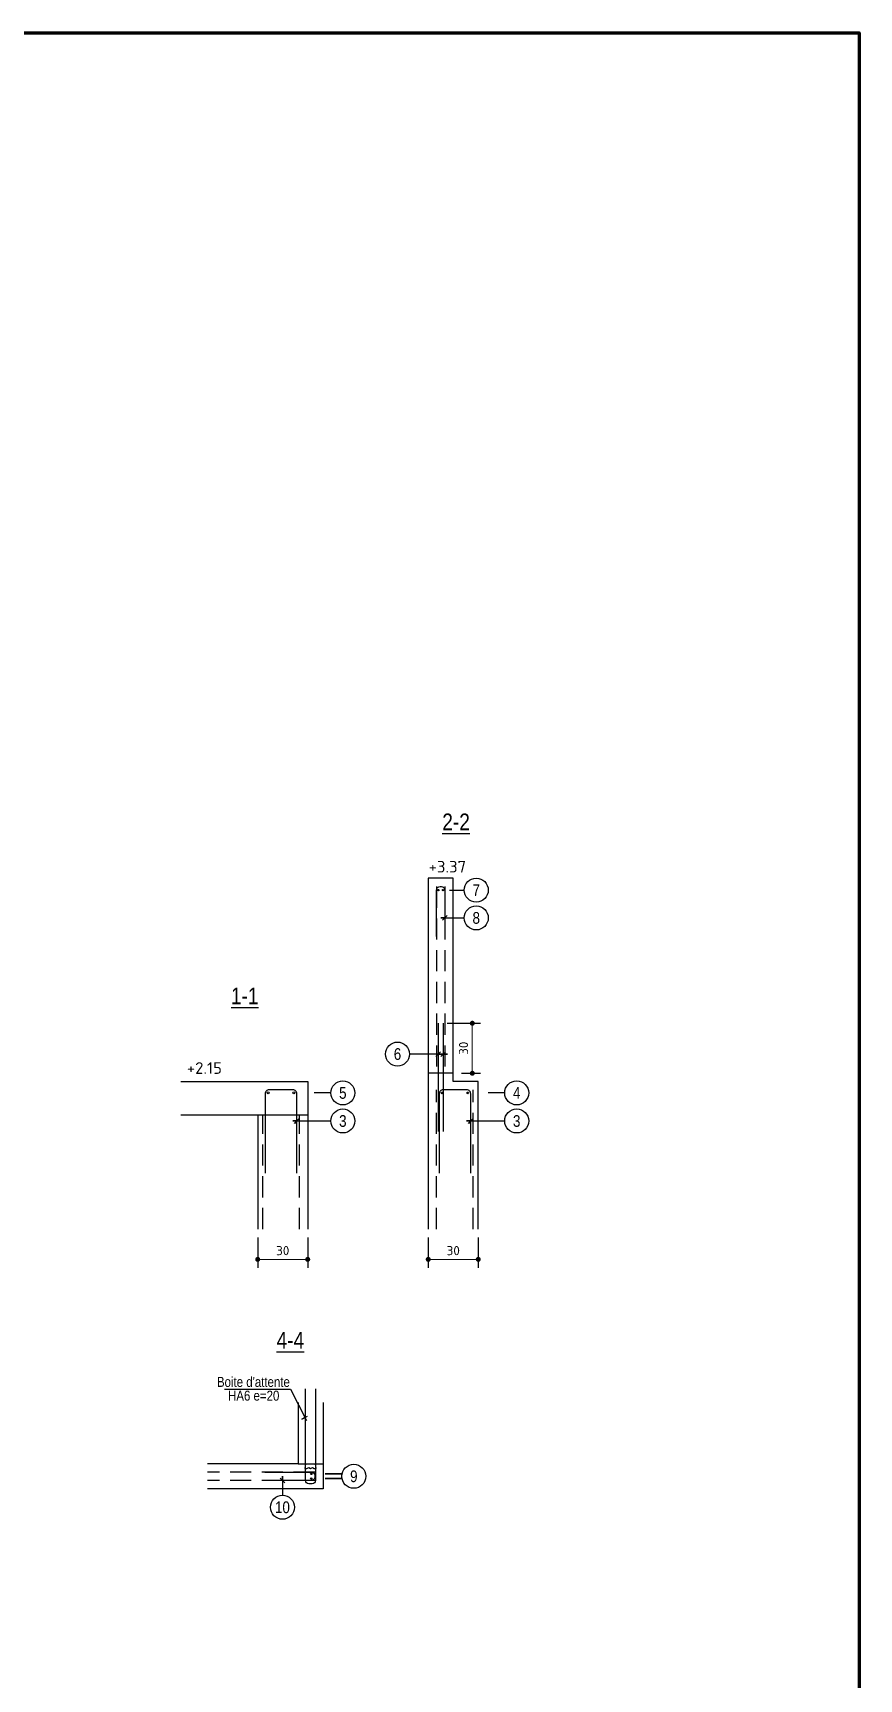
# Model space of a CAD drawing. Extents: x -10329 to 23244, y -15032 to -6928.
# Drawn here: x 13087 to 13583, y -9031 to -8043 of the extents above; entities that cross this region are included whole.
import ezdxf
from ezdxf.enums import TextEntityAlignment as Align

# ---------------------------------------------------------------- set-up
doc = ezdxf.new("R2010")
doc.units = 0
doc.linetypes.add('CACHEX2', pattern=[19.05, 12.7, -6.35])
doc.layers.get('Defpoints').update_dxf_attribs({"color": 53})
for name, color, linetype in [('0101_ARMATURES_REPERAGE_ACIERS', 140, 'Continuous'), ('ARMATURES_ACIERS_FINS', 120, 'Continuous'), ('ARMATURES_ACIERS_FORTS', 150, 'Continuous'), ('ARMATURES_REPERAGE_ACIERS', 7, 'Continuous'), ('ARMATURES_TS', 22, 'CACHEX2'), ('PYC_Cotation', 11, 'Continuous'), ('PYC_HOZ_BET_VU', 252, 'Continuous'), ('PYC_Texte général', 102, 'Continuous')]:
    doc.layers.add(name, color=color, linetype=linetype)
doc.styles.add('Cotations', font='simplex.shx')
doc.styles.add('PYC_Texte_cotations', font='romans.shx')
doc.styles.add('PYC_Texte_Normal', font='ARIALN.TTF')
doc.styles.add('PYC_Texte_Titre1', font='ARIALN.TTF', dxfattribs={"height": 30})
doc.styles.get("Standard").update_dxf_attribs({"font": 'ARIAL.TTF'})
doc.linetypes.add('RBx0.50', pattern='A,0.25,-0.025,["V",Standard,S=0.05,R=0,X=-0.025,Y=-0.05],-0.05,["V",Standard,S=0.05,R=180,X=0.025,Y=0.05],-0.025', length=0.35)
doc.dimstyles.new('PYC-COUPES-25', dxfattribs={"dimscale": 50, "dimtxt": 0.11, "dimasz": 0.06, "dimexe": 0.1, "dimexo": 0.1, "dimgap": 0.05, "dimtad": 3, "dimdec": 1, "dimrnd": 0.5, "dimzin": 9, "dimdsep": 46, "dimtxsty": 'PYC_Texte_cotations', "dimblk1": 'DOT', "dimblk2": 'DOT', "dimsah": 1, "dimcen": 0.09, "dimclrd": 256, "dimclrt": 7, "dimaunit": 2, "dimadec": 1, "dimazin": 0, "dimtfac": 1, "dimtdec": 1, "dimtix": 1, "dimtmove": 2, "dimatfit": 3, "dimldrblk": 'DOT', "dimfxl": 0.3, "dimfxlon": 1, "dimtolj": 1, "dimtzin": 0, "dimlwd": 20, "dimarcsym": 0})

# ---------------------------------------------------------------- blocks, each defined once
blk = doc.blocks.new('_Dot')
at = {"color": 0, "lineweight": -2}
blk.add_line((-0.5, 0), (-1, 0), dxfattribs=at)
at = {"color": 0, "const_width": 0.5}
blk.add_lwpolyline([(-0.25, 0, 1), (0.25, 0, 1)], format="xyb", close=True, dxfattribs=at)
blk = doc.blocks.new('*D61')
at = {"layer": 'Defpoints', "color": 0, "transparency": 16777216}
for p in [(13324.49, -8760.77), (13354.49, -8760.77), (13324.49, -8778.91)]:
    blk.add_point(p, dxfattribs=at)
at = {"layer": 'PYC_Cotation', "color": 0, "lineweight": -2, "transparency": 16777216}
for p, q in [((13324.49, -8765.77), (13324.49, -8783.91)), ((13354.49, -8765.77), (13354.49, -8783.91))]:
    blk.add_line(p, q, dxfattribs=at)
at = {"layer": 'PYC_Cotation', "linetype": 'Continuous', "lineweight": 20, "transparency": 16777216}
blk.add_line((13351.49, -8778.91), (13327.49, -8778.91), dxfattribs=at)
at = {"layer": 'PYC_Cotation', "lineweight": 20, "transparency": 16777216, "xscale": 3, "yscale": 3, "zscale": 3, "rotation": 180}
blk.add_blockref('_Dot', (13324.49, -8778.91), dxfattribs=at)
at = {"layer": 'PYC_Cotation', "lineweight": 20, "transparency": 16777216, "xscale": 3, "yscale": 3, "zscale": 3}
blk.add_blockref('_Dot', (13354.49, -8778.91), dxfattribs=at)
at = {"layer": 'PYC_Cotation', "color": 7, "transparency": 16777216, "insert": (13339.49, -8773.66), "char_height": 5.5, "attachment_point": 5, "style": 'PYC_Texte_cotations'}
blk.add_mtext('\\A1;30', dxfattribs=at)
blk = doc.blocks.new('*D72')
at = {"layer": 'Defpoints', "color": 0, "transparency": 16777216}
for p in [(13222.2, -8760.77), (13252.2, -8760.77), (13222.2, -8778.91)]:
    blk.add_point(p, dxfattribs=at)
at = {"layer": 'PYC_Cotation', "color": 0, "lineweight": -2, "transparency": 16777216}
for p, q in [((13222.2, -8765.77), (13222.2, -8783.91)), ((13252.2, -8765.77), (13252.2, -8783.91))]:
    blk.add_line(p, q, dxfattribs=at)
at = {"layer": 'PYC_Cotation', "linetype": 'Continuous', "lineweight": 20, "transparency": 16777216}
blk.add_line((13249.2, -8778.91), (13225.2, -8778.91), dxfattribs=at)
at = {"layer": 'PYC_Cotation', "lineweight": 20, "transparency": 16777216, "xscale": 3, "yscale": 3, "zscale": 3, "rotation": 180}
blk.add_blockref('_Dot', (13222.2, -8778.91), dxfattribs=at)
at = {"layer": 'PYC_Cotation', "lineweight": 20, "transparency": 16777216, "xscale": 3, "yscale": 3, "zscale": 3}
blk.add_blockref('_Dot', (13252.2, -8778.91), dxfattribs=at)
at = {"layer": 'PYC_Cotation', "color": 7, "transparency": 16777216, "insert": (13237.2, -8773.66), "char_height": 5.5, "attachment_point": 5, "style": 'PYC_Texte_cotations'}
blk.add_mtext('\\A1;30', dxfattribs=at)
blk = doc.blocks.new('*D173')
at = {"layer": 'Defpoints', "color": 0, "transparency": 16777216}
for p in [(13330.49, -8637.22), (13350.93, -8637.22), (13339.49, -8667.22)]:
    blk.add_point(p, dxfattribs=at)
at = {"layer": 'PYC_Cotation', "color": 0, "lineweight": -2, "transparency": 16777216}
for p, q in [((13335.93, -8637.22), (13355.93, -8637.22)), ((13344.49, -8667.22), (13355.93, -8667.22))]:
    blk.add_line(p, q, dxfattribs=at)
at = {"layer": 'PYC_Cotation', "linetype": 'Continuous', "lineweight": 20, "transparency": 16777216}
blk.add_line((13350.93, -8664.22), (13350.93, -8640.22), dxfattribs=at)
at = {"layer": 'PYC_Cotation', "lineweight": 20, "transparency": 16777216, "xscale": 3, "yscale": 3, "zscale": 3}
for p, rotation in [((13350.93, -8637.22), 90), ((13350.93, -8667.22), 270)]:
    blk.add_blockref('_Dot', p, dxfattribs=dict(at, rotation=rotation))
at = {"layer": 'PYC_Cotation', "color": 7, "transparency": 16777216, "insert": (13345.68, -8652.22), "char_height": 5.5, "attachment_point": 5, "rotation": 90, "style": 'PYC_Texte_cotations'}
blk.add_mtext('\\A1;30', dxfattribs=at)

msp = doc.modelspace()

# ---------------------------------------------------------------- linework, layer by layer
at = {"color": 2, "lineweight": 106}
msp.add_lwpolyline([(12143.934, -8042.905), (13582.924, -8042.905), (13582.924, -9734.49), (12143.934, -9734.49)], close=True, dxfattribs=at)
at = {"layer": '0101_ARMATURES_REPERAGE_ACIERS'}
msp.add_lwpolyline([(13256.906, -8856.595), (13256.906, -8911.595, -0.4142136), (13254.906, -8913.595), (13252.906, -8913.595, -0.4142136), (13250.906, -8911.595), (13250.906, -8856.595)], format="xyb", dxfattribs=at)
msp.add_lwpolyline([(13246.406, -8901.595), (13250.906, -8901.595), (13250.452, -8904.317), (13251.74, -8904.317), (13252.795, -8903.881), (13253.906, -8904.366), (13255.016, -8903.881), (13256.071, -8904.318), (13257.359, -8904.318), (13256.906, -8901.595), (13261.406, -8901.595)], dxfattribs=at)
at = {"layer": 'ARMATURES_ACIERS_FINS'}
for points in [[(13329.489, -8585.221), (13329.489, -8557.321, -0.4142136), (13331.589, -8555.221), (13332.389, -8555.221, -0.4142136), (13334.489, -8557.321), (13334.489, -8585.221)], [(13245.7, -8727.221), (13245.7, -8679.521, 0.4142136), (13243.4, -8677.221), (13229, -8677.221, 0.4142136), (13226.7, -8679.521), (13226.7, -8727.221)], [(13349.989, -8727.221), (13349.989, -8679.521, 0.4142136), (13347.689, -8677.221), (13333.289, -8677.221, 0.4142136), (13330.989, -8679.521), (13330.989, -8727.221)], [(13226.406, -8906.595), (13254.306, -8906.595, -0.4142136), (13256.406, -8908.695), (13256.406, -8909.495, -0.4142136), (13254.306, -8911.595), (13226.406, -8911.595)]]:
    msp.add_lwpolyline(points, format="xyb", dxfattribs=at)
for points in [[(13330.489, -8637.221), (13330.489, -8702.221)], [(13333.489, -8637.221), (13333.489, -8702.221)]]:
    msp.add_lwpolyline(points, dxfattribs=at)
for centre, radius in [((13330.589, -8557.321), 0.4), ((13333.389, -8557.321), 0.4), ((13332.789, -8679.021), 0.5), ((13348.189, -8679.021), 0.5), ((13254.306, -8907.695), 0.4), ((13254.306, -8910.495), 0.4)]:
    msp.add_circle(centre, radius, dxfattribs=at)
at = {"layer": 'ARMATURES_ACIERS_FORTS'}
for centre in [(13228.5, -8679.021), (13243.9, -8679.021)]:
    msp.add_circle(centre, 0.6, dxfattribs=at)
at = {"layer": 'ARMATURES_REPERAGE_ACIERS'}
for points in [[(13337.212, -8557.321), (13346.102, -8557.321)], [(13334.489, -8574.01), (13331.989, -8574.01), (13334.489, -8574.01), (13333.074, -8575.425), (13334.489, -8574.01), (13335.903, -8572.596), (13334.489, -8574.01), (13346.102, -8574.01)], [(13330.489, -8655.7), (13332.989, -8655.7), (13330.489, -8655.7), (13331.903, -8654.286), (13330.489, -8655.7), (13329.074, -8657.114), (13330.489, -8655.7), (13313.262, -8655.7)], [(13333.489, -8655.7), (13335.989, -8655.7), (13333.489, -8655.7), (13334.903, -8654.286), (13333.489, -8655.7), (13332.074, -8657.114), (13333.489, -8655.7), (13313.262, -8655.7)], [(13266.067, -8679.021), (13256.067, -8679.021)], [(13370.355, -8679.021), (13360.355, -8679.021)], [(13245.7, -8695.871), (13243.2, -8695.871), (13245.7, -8695.871), (13244.286, -8697.285), (13245.7, -8695.871), (13247.114, -8694.457), (13245.7, -8695.871), (13266.067, -8695.871)], [(13349.989, -8695.871), (13347.489, -8695.871), (13349.989, -8695.871), (13348.574, -8697.285), (13349.989, -8695.871), (13351.403, -8694.457), (13349.989, -8695.871), (13370.355, -8695.871)], [(13202.24, -8856.771), (13241.842, -8856.771), (13251.536, -8875.57), (13250.406, -8873.827), (13248.709, -8874.724), (13252.103, -8872.93)], [(13237.041, -8911.595), (13237.041, -8909.095), (13237.041, -8911.595), (13235.626, -8910.181), (13237.041, -8911.595), (13238.455, -8913.009), (13237.041, -8911.595), (13237.041, -8920.477)], [(13272.656, -8910.495), (13262.656, -8910.495), (13272.656, -8910.495), (13272.656, -8907.695), (13262.656, -8907.695), (13272.656, -8907.695)]]:
    msp.add_lwpolyline(points, dxfattribs=at)
for centre in [(13353.302, -8557.321), (13353.302, -8574.01), (13306.062, -8655.7), (13273.267, -8679.021), (13377.555, -8679.021), (13273.267, -8695.871), (13377.555, -8695.871), (13279.856, -8909.095), (13237.041, -8927.677)]:
    msp.add_circle(centre, 7.2, dxfattribs=at)
at = {"layer": 'ARMATURES_TS'}
for points in [[(13329.489, -8555.221), (13329.489, -8667.221)], [(13334.489, -8555.221), (13334.489, -8667.221)], [(13329.489, -8760.768), (13329.489, -8677.221)], [(13351.489, -8760.768), (13351.489, -8677.221)], [(13225.2, -8760.768), (13225.2, -8692.221)], [(13247.2, -8760.768), (13247.2, -8692.221)], [(13256.406, -8906.595), (13192.032, -8906.595)], [(13256.406, -8911.595), (13192.032, -8911.595)]]:
    msp.add_lwpolyline(points, dxfattribs=at)
at = {"layer": 'PYC_HOZ_BET_VU'}
for points in [[(13354.489, -8760.768), (13354.489, -8760.768), (13354.489, -8672.221), (13339.489, -8672.221), (13339.489, -8550.221), (13324.489, -8550.221), (13324.489, -8760.768)], [(13176.018, -8672.221), (13252.2, -8672.221), (13252.2, -8760.768)], [(13176.018, -8692.221), (13222.2, -8692.221), (13222.2, -8760.768)], [(13261.406, -8864.774), (13261.406, -8916.595), (13192.032, -8916.595)], [(13246.406, -8864.774), (13246.406, -8901.595), (13192.032, -8901.595)]]:
    msp.add_lwpolyline(points, dxfattribs=at)
at = {"layer": 'PYC_HOZ_BET_VU', "linetype": 'RBx0.50', "ltscale": 30}
for points in [[(13339.489, -8667.221), (13324.489, -8667.221)], [(13246.406, -8901.595), (13261.406, -8901.595)]]:
    msp.add_lwpolyline(points, dxfattribs=at)
at = {"layer": 'PYC_HOZ_BET_VU', "linetype": 'RBx0.50', "ltscale": 50}
msp.add_lwpolyline([(13222.2, -8692.221), (13252.2, -8692.221)], dxfattribs=at)

# ---------------------------------------------------------------- texts
at = {"layer": 'ARMATURES_REPERAGE_ACIERS', "style": 'PYC_Texte_Normal'}
for s, height, p in [('7', 7, (13353.302, -8557.321)), ('8', 7, (13353.302, -8574.01)), ('6', 7, (13306.062, -8655.7)), ('5', 7, (13273.267, -8679.021)), ('4', 7, (13377.555, -8679.021)), ('3', 7, (13273.267, -8695.871)), ('3', 7, (13377.555, -8695.871)), ("Boite d'attente", 6, (13219.623, -8852.45)), ('HA6 e=20', 6, (13219.806, -8860.694)), ('9', 7, (13279.856, -8909.095)), ('10', 7, (13237.041, -8927.677))]:
    msp.add_text(s, height=height, dxfattribs=at).set_placement(p, align=Align.MIDDLE_CENTER)
at = {"layer": 'PYC_Texte général', "linetype": 'Continuous', "style": 'PYC_Texte_Titre1'}
for s, p in [('%%U2-2', (13341.186, -8516.35)), ('%%U1-1', (13214.464, -8620.762)), ('%%U4-4', (13241.794, -8827.413))]:
    msp.add_text(s, height=10, dxfattribs=at).set_placement(p, align=Align.MIDDLE_CENTER)
at = {"layer": 'PYC_Texte général', "style": 'Cotations'}
for s, rotation, p in [('+3.37', 0.00032, (13324.723, -8546.768)), ('+2.15', 359.99968, (13179.705, -8667.577))]:
    msp.add_text(s, height=7, rotation=rotation, dxfattribs=at).set_placement(p)

# ---------------------------------------------------------------- dimensions: what is measured, and where the dimension line sits
at = {"layer": 'PYC_Cotation'}
for base, p1, p2, angle, picture, middle in [((13350.926, -8637.221), (13339.489, -8667.221), (13330.489, -8637.221), 90, '*D173', (13345.676, -8652.221)), ((13222.2, -8778.905), (13252.2, -8760.768), (13222.2, -8760.768), 180, '*D72', (13237.2, -8773.655)), ((13324.489, -8778.905), (13354.489, -8760.768), (13324.489, -8760.768), 180, '*D61', (13339.489, -8773.655))]:
    dim = msp.add_linear_dim(base=base, p1=p1, p2=p2, angle=angle, dimstyle='PYC-COUPES-25', dxfattribs=at)
    dim.commit()
    dim.dimension.update_dxf_attribs({"geometry": picture, "text_midpoint": middle})

doc.saveas('drawing.dxf')
